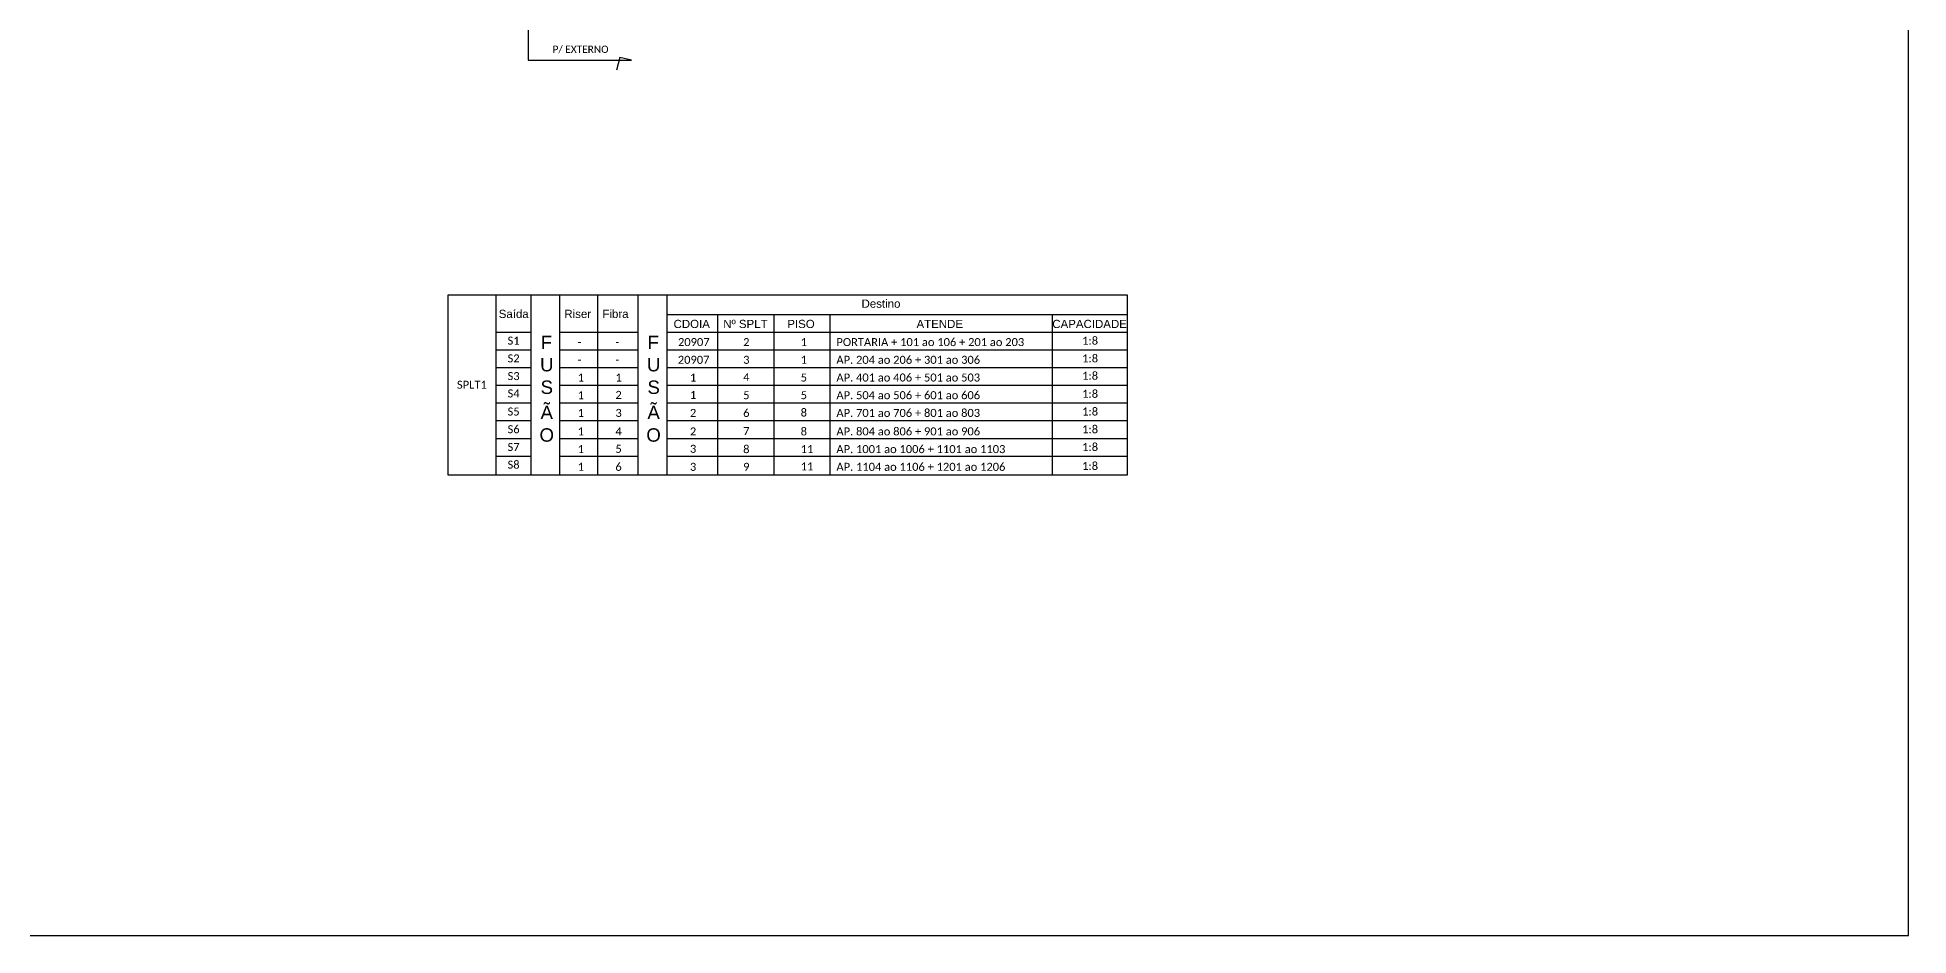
# Model space of a CAD drawing. Extents: x -89 to 749, y 705 to 1299.
# Drawn here: x 330 to 749.2, y 705 to 906.3 of the extents above; entities that cross this region are included whole.
import ezdxf
from ezdxf.enums import TextEntityAlignment as Align

# ---------------------------------------------------------------- set-up
doc = ezdxf.new("R2010")
doc.units = 0
doc.styles.add('ARIAL', font='arial.ttf')
doc.styles.add('WMF-Calibri0', font='calibri.ttf')

msp = doc.modelspace()

# ---------------------------------------------------------------- linework, layer by layer
at = {"color": 7}
for p, q in [((422.01, 848.62), (574.12, 848.62)), ((422.01, 808.21), (422.01, 848.62)), ((432.67, 848.62), (432.67, 808.21)), ((440.55, 848.62), (440.55, 808.21)), ((447.02, 808.21), (447.02, 848.62)), ((455.48, 848.62), (455.48, 808.21)), ((464.49, 848.62), (464.49, 808.21)), ((470.97, 848.62), (470.97, 808.21)), ((574.12, 848.62), (574.12, 808.21)), ((470.97, 844.21), (574.12, 844.21)), ((482.38, 844.21), (482.38, 808.21)), ((494.95, 844.21), (494.95, 808.21)), ((507.5, 844.21), (507.5, 808.21)), ((557.33, 844.21), (557.33, 808.21)), ((432.67, 840.24), (440.55, 840.24)), ((447.02, 840.24), (464.49, 840.24)), ((470.97, 840.24), (574.12, 840.24)), ((432.67, 836.27), (440.55, 836.27)), ((447.02, 836.27), (464.49, 836.27)), ((470.97, 836.27), (574.12, 836.27)), ((432.67, 832.31), (440.55, 832.31)), ((447.02, 832.31), (464.49, 832.31)), ((470.97, 832.31), (574.12, 832.31)), ((432.67, 828.34), (440.55, 828.34)), ((447.02, 828.34), (464.49, 828.34)), ((470.97, 828.34), (574.12, 828.34)), ((432.67, 824.37), (440.55, 824.37)), ((447.02, 824.37), (464.49, 824.37)), ((470.97, 824.37), (574.12, 824.37)), ((432.67, 820.4), (440.55, 820.4)), ((447.02, 820.4), (464.49, 820.4)), ((470.97, 820.4), (574.12, 820.4)), ((432.67, 816.43), (440.55, 816.43)), ((447.02, 816.43), (464.49, 816.43)), ((470.97, 816.43), (574.12, 816.43)), ((432.67, 812.46), (440.55, 812.46)), ((447.02, 812.46), (464.49, 812.46)), ((470.97, 812.46), (574.12, 812.46)), ((574.12, 808.21), (422.01, 808.21))]:
    msp.add_line(p, q, dxfattribs=at)
msp.add_lwpolyline([(-89.32, 705.02), (749.25, 705.02), (749.25, 1299.02), (-89.32, 1299.02), (-89.32, 705.02)])
at = {"color": 1}
msp.add_lwpolyline([(439.9, 916.42), (439.9, 901.14), (463.05, 901.14), (460.44, 901.78), (459.75, 898.96)], dxfattribs=at)

# ---------------------------------------------------------------- texts
at = {"style": 'WMF-Calibri0'}
msp.add_text('P/ EXTERNO', height=1.622, dxfattribs=at).set_placement((445.4, 902.81))
at = {"color": 7, "style": 'ARIAL'}
for s, p in [('Destino', (518.99, 846.62)), ('Saída', (436.69, 844.33)), ('Riser', (451.04, 844.33)), ('Fibra', (459.5, 844.33)), ('CDOIA', (476.58, 842.07)), ('Nº SPLT', (488.61, 842.07)), ('PISO', (501.07, 842.07)), ('ATENDE', (532.16, 842.07)), ('CAPACIDADE', (565.73, 842.07))]:
    msp.add_text(s, height=1.84, dxfattribs=at).set_placement(p, align=Align.MIDDLE_CENTER)
at = {"color": 7, "linetype": 'Continuous', "style": 'ARIAL'}
for s, p in [('F', (442.74, 836.44)), ('F', (466.68, 836.44)), ('U', (442.59, 831.44)), ('U', (466.53, 831.44)), ('S', (442.71, 826.39)), ('S', (466.65, 826.39)), ('Ã', (442.7, 820.74)), ('Ã', (466.64, 820.74)), ('O', (442.46, 815.69)), ('O', (466.4, 815.69))]:
    msp.add_text(s, height=3, dxfattribs=at).set_placement(p)
at = {"color": 7, "style": 'WMF-Calibri0'}
for s, height, p in [('20907', 1.793, (473.5, 837.11)), ('2', 1.79, (488.11, 837.11)), ('1', 1.79, (500.99, 837.11)), ('PORTARIA + 101 ao 106 + 201 ao 203', 1.7927, (509, 837.11)), ('-', 1.79, (451.02, 837.11)), ('-', 1.79, (459.48, 837.11)), ('20907', 1.793, (473.47, 833.14)), ('3', 1.79, (488.11, 833.14)), ('1', 1.79, (500.99, 833.14)), ('AP. 204 ao 206 + 301 ao 306^I', 1.7927, (509, 833.14)), ('-', 1.79, (451.02, 833.14)), ('1', 1.79, (451.02, 829.17)), ('-', 1.79, (459.48, 833.14)), ('1', 1.79, (459.48, 829.17)), ('1', 1.79, (476.18, 829.17)), ('4', 1.79, (488.11, 829.25)), ('5', 1.79, (500.99, 829.17)), ('AP. 401 ao 406 + 501 ao 503', 1.7927, (509, 829.17)), ('1', 1.79, (451.02, 825.21)), ('2', 1.79, (459.48, 825.28)), ('1', 1.79, (476.18, 825.28)), ('5', 1.79, (488.11, 825.21)), ('5', 1.79, (500.99, 825.21)), ('AP. 504 ao 506 + 601 ao 606', 1.7927, (509, 825.21)), ('1', 1.79, (451.02, 821.24)), ('3', 1.79, (459.48, 821.24)), ('2', 1.79, (476.18, 821.24)), ('6', 1.79, (488.11, 821.24)), ('8', 1.79, (500.99, 821.32)), ('AP. 701 ao 706 + 801 ao 803', 1.7927, (509, 821.24)), ('1', 1.79, (451.02, 817.1)), ('4', 1.79, (459.48, 817.1)), ('2', 1.79, (476.18, 817.1)), ('7', 1.79, (488.11, 817.17)), ('8', 1.79, (500.99, 817.1)), ('AP. 804 ao 806 + 901 ao 906', 1.7927, (509, 817.1)), ('1', 1.79, (451.02, 813.13)), ('5', 1.79, (459.48, 813.2)), ('3', 1.79, (476.18, 813.2)), ('8', 1.79, (488.11, 813.13)), ('11', 1.793, (500.99, 813.13)), ('AP. 1001 ao 1006 + 1101 ao 1103', 1.7927, (509, 813.13)), ('1', 1.79, (451.02, 809.16)), ('6', 1.79, (459.48, 809.16)), ('3', 1.79, (476.18, 809.16)), ('9', 1.79, (488.11, 809.16)), ('11', 1.793, (500.99, 809.24)), ('AP. 1104 ao 1106 + 1201 ao 1206', 1.7927, (509, 809.16))]:
    msp.add_text(s, height=height, dxfattribs=at).set_placement(p)
at = {"color": 7, "lineweight": 0, "style": 'WMF-Calibri0', "flags": 8}
for tag, p, s in [('S1', (435.31, 837.43), 'S1'), ('1:8', (564.05, 837.43), '1:8'), ('S2', (435.31, 833.46), 'S2'), ('1:8', (564.05, 833.46), '1:8'), ('S3', (435.31, 829.49), 'S3'), ('1:8', (564.05, 829.57), '1:8'), ('SPLT1', (423.97, 827.55), 'XX'), ('S4', (435.31, 825.6), 'S4'), ('1:8', (564.05, 825.52), '1:8'), ('S5', (435.31, 821.55), 'S5'), ('1:8', (564.05, 821.55), '1:8'), ('S6', (435.31, 817.58), 'S6'), ('1:8', (564.05, 817.58), '1:8'), ('S7', (435.31, 813.61), 'S7'), ('1:8', (564.05, 813.61), '1:8'), ('S8', (435.31, 809.65), 'S8'), ('1:8', (564.05, 809.36), '1:8')]:
    msp.add_attdef(tag, p, s, height=1.793, dxfattribs=at)

doc.saveas('drawing.dxf')
